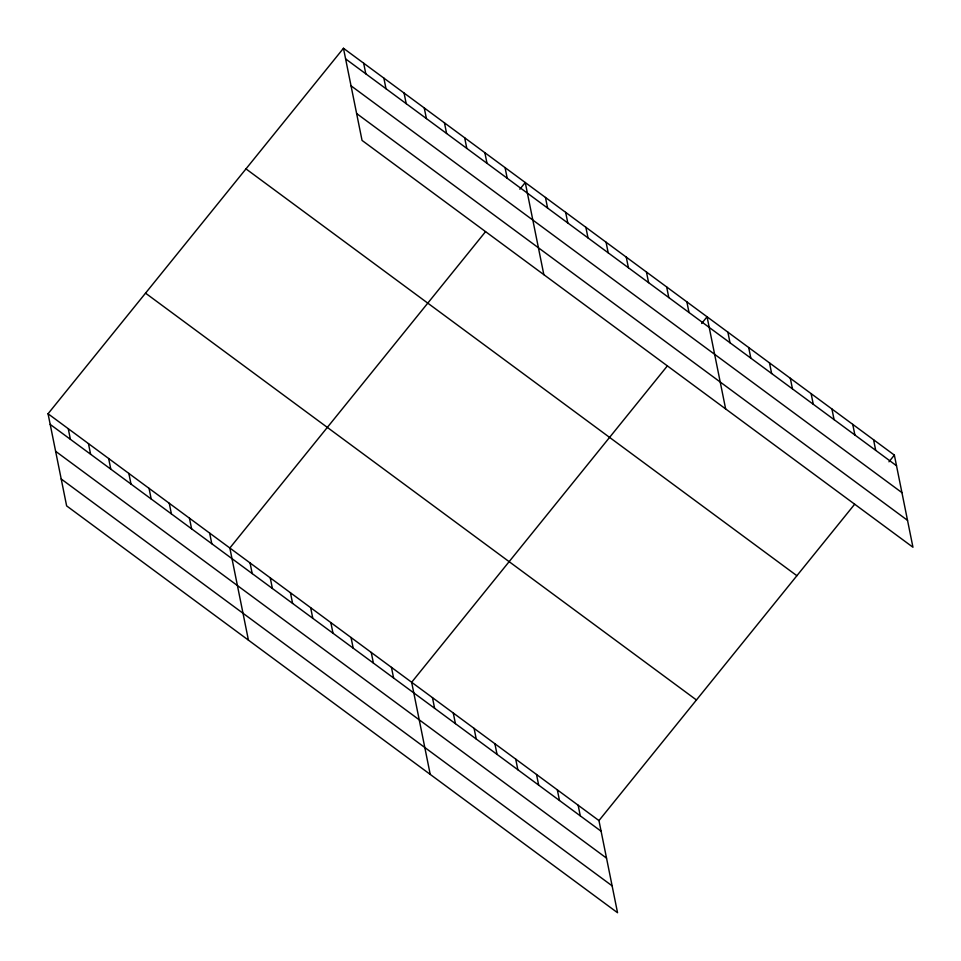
<?xml version="1.0" encoding="UTF-8"?>
<svg xmlns="http://www.w3.org/2000/svg" width="961" height="961" viewBox="0 0 961 961"><rect width="100%" height="100%" fill="white"/><g stroke="black" fill="none" stroke-linecap="round" stroke-linejoin="round"><path stroke-width="1.44" d="M48.05 413.759L598.955 820.586L617.539 912.722L66.633 505.894L48.05 413.759L343.461 48.278L894.367 455.106L912.95 547.241L362.045 140.414L343.461 48.278M485.545 231.661L229.847 548.01L248.431 640.146M519.841 189.233L525.259 182.53L543.842 274.666M667.342 365.925L411.656 682.274L430.228 774.41M701.65 323.485L707.068 316.782L725.639 408.918M598.955 820.586L854.653 504.237M888.961 461.809L894.367 455.106M345.612 58.909L896.517 465.737M351.029 85.805L901.935 492.633M356.615 113.518L907.532 520.345M245.98 168.884L796.885 575.711M145.531 293.153L696.449 699.98M50.2 424.402L601.105 831.229M55.618 451.298L606.523 858.125M61.204 478.998L612.109 885.826M873.561 439.73L875.699 450.373M852.743 424.366L854.894 434.997M831.938 409.002L834.076 419.633M811.12 393.626L813.27 404.257M790.314 378.262L792.453 388.893M769.497 362.886L771.647 373.529M748.691 347.522L750.829 358.153M727.873 332.146L730.024 342.789M686.863 301.862L689.013 312.493M666.658 286.943L668.808 297.586M646.465 272.035L648.603 282.666M626.26 257.116L628.41 267.747M606.067 242.196L608.205 252.827M585.862 227.276L588.012 237.908M565.669 212.357L567.807 223M545.464 197.449L547.602 208.081M505.066 167.61L507.204 178.241M484.861 152.691L487.011 163.322M464.668 137.771L466.806 148.414M444.462 122.864L446.613 133.495M578.15 805.222L580.288 815.853M424.257 107.944L426.408 118.575M557.332 789.858L559.482 800.489M404.064 93.025L406.203 103.656M536.526 774.482L538.665 785.113M383.859 78.105L386.01 88.748M515.709 759.118L517.859 769.749M363.666 63.186L365.805 73.829M494.903 743.742L497.041 754.385M474.085 728.378L476.236 739.009M453.28 713.002L455.418 723.645M432.462 697.638L434.612 708.269M391.451 667.354L393.59 677.985M371.246 652.435L373.397 663.066M351.053 637.515L353.192 648.158M330.848 622.596L332.999 633.239M310.655 607.688L312.793 618.319M290.45 592.769L292.6 603.4M270.245 577.849L272.395 588.48M250.052 562.93L252.19 573.573M209.654 533.103L211.792 543.734M189.449 518.183L191.599 528.814M169.256 503.264L171.394 513.895M149.051 488.344L151.189 498.987M128.846 473.425L130.996 484.068M108.653 458.517L110.791 469.148M88.448 443.598L90.598 454.229M68.255 428.678L70.393 439.309"/></g></svg>
